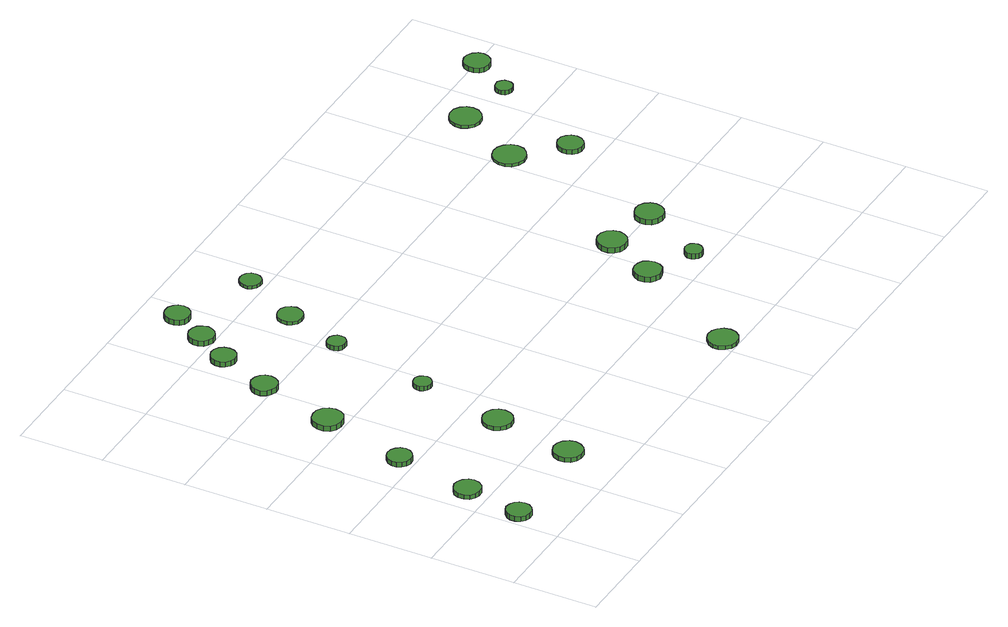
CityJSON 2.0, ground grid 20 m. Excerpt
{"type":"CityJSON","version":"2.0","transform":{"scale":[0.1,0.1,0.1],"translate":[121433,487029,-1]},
"CityObjects":{
"tree1":{"type":"SolitaryVegetationObject","attributes":{"function":"something"},"geometry":[{"type":"MultiSurface","lod":"1","boundaries":[[[0,1,2,3,4,5,6,7,8,9,10,11,12,13,14]],[[15,16,17,18,19,20,21,22,23,24,25,26,27,28,29]],[[0,29,28,1]],[[1,28,27,2]],[[2,27,26,3]],[[3,26,25,4]],[[4,25,24,5]],[[5,24,23,6]],[[6,23,22,7]],[[7,22,21,8]],[[8,21,20,9]],[[9,20,19,10]],[[10,19,18,11]],[[11,18,17,12]],[[12,17,16,13]],[[13,16,15,14]],[[14,15,29,0]]]}]},
"tree2":{"type":"SolitaryVegetationObject","attributes":{"function":"something"},"geometry":[{"type":"MultiSurface","lod":"1","boundaries":[[[30,31,32,33,34,35,36,37,38,39,40,41,42,43,44]],[[45,46,47,48,49,50,51,52,53,54,55,56,57,58,59]],[[30,59,58,31]],[[31,58,57,32]],[[32,57,56,33]],[[33,56,55,34]],[[34,55,54,35]],[[35,54,53,36]],[[36,53,52,37]],[[37,52,51,38]],[[38,51,50,39]],[[39,50,49,40]],[[40,49,48,41]],[[41,48,47,42]],[[42,47,46,43]],[[43,46,45,44]],[[44,45,59,30]]]}]},
"tree3":{"type":"SolitaryVegetationObject","attributes":{"function":"something"},"geometry":[{"type":"MultiSurface","lod":"1","boundaries":[[[60,61,62,63,64,65,66,67,68,69,70,71,72,73,74]],[[75,76,77,78,79,80,81,82,83,84,85,86,87,88,89]],[[60,89,88,61]],[[61,88,87,62]],[[62,87,86,63]],[[63,86,85,64]],[[64,85,84,65]],[[65,84,83,66]],[[66,83,82,67]],[[67,82,81,68]],[[68,81,80,69]],[[69,80,79,70]],[[70,79,78,71]],[[71,78,77,72]],[[72,77,76,73]],[[73,76,75,74]],[[74,75,89,60]]]}]},
"tree4":{"type":"SolitaryVegetationObject","attributes":{"function":"something"},"geometry":[{"type":"MultiSurface","lod":"1","boundaries":[[[90,91,92,93,94,95,96,97,98,99,100,101,102,103,104]],[[105,106,107,108,109,110,111,112,113,114,115,116,117,118,119]],[[90,119,118,91]],[[91,118,117,92]],[[92,117,116,93]],[[93,116,115,94]],[[94,115,114,95]],[[95,114,113,96]],[[96,113,112,97]],[[97,112,111,98]],[[98,111,110,99]],[[99,110,109,100]],[[100,109,108,101]],[[101,108,107,102]],[[102,107,106,103]],[[103,106,105,104]],[[104,105,119,90]]]}]},
"tree5":{"type":"SolitaryVegetationObject","attributes":{"function":"something"},"geometry":[{"type":"MultiSurface","lod":"1","boundaries":[[[120,121,122,123,124,125,126,127,128,129,130,131,132,133,134]],[[135,136,137,138,139,140,141,142,143,144,145,146,147,148,149]],[[120,149,148,121]],[[121,148,147,122]],[[122,147,146,123]],[[123,146,145,124]],[[124,145,144,125]],[[125,144,143,126]],[[126,143,142,127]],[[127,142,141,128]],[[128,141,140,129]],[[129,140,139,130]],[[130,139,138,131]],[[131,138,137,132]],[[132,137,136,133]],[[133,136,135,134]],[[134,135,149,120]]]}]},
"tree6":{"type":"SolitaryVegetationObject","attributes":{"function":"something"},"geometry":[{"type":"MultiSurface","lod":"1","boundaries":[[[150,151,152,153,154,155,156,157,158,159,160,161,162,163,164]],[[165,166,167,168,169,170,171,172,173,174,175,176,177,178,179]],[[150,179,178,151]],[[151,178,177,152]],[[152,177,176,153]],[[153,176,175,154]],[[154,175,174,155]],[[155,174,173,156]],[[156,173,172,157]],[[157,172,171,158]],[[158,171,170,159]],[[159,170,169,160]],[[160,169,168,161]],[[161,168,167,162]],[[162,167,166,163]],[[163,166,165,164]],[[164,165,179,150]]]}]},
"tree7":{"type":"SolitaryVegetationObject","attributes":{"function":"something"},"geometry":[{"type":"MultiSurface","lod":"1","boundaries":[[[180,181,182,183,184,185,186,187,188,189,190,191,192,193,194]],[[195,196,197,198,199,200,201,202,203,204,205,206,207,208,209]],[[180,209,208,181]],[[181,208,207,182]],[[182,207,206,183]],[[183,206,205,184]],[[184,205,204,185]],[[185,204,203,186]],[[186,203,202,187]],[[187,202,201,188]],[[188,201,200,189]],[[189,200,199,190]],[[190,199,198,191]],[[191,198,197,192]],[[192,197,196,193]],[[193,196,195,194]],[[194,195,209,180]]]}]},
"tree8":{"type":"SolitaryVegetationObject","attributes":{"function":"something"},"geometry":[{"type":"MultiSurface","lod":"1","boundaries":[[[210,211,212,213,214,215,216,217,218,219,220,221,222,223,224]],[[225,226,227,228,229,230,231,232,233,234,235,236,237,238,239]],[[210,239,238,211]],[[211,238,237,212]],[[212,237,236,213]],[[213,236,235,214]],[[214,235,234,215]],[[215,234,233,216]],[[216,233,232,217]],[[217,232,231,218]],[[218,231,230,219]],[[219,230,229,220]],[[220,229,228,221]],[[221,228,227,222]],[[222,227,226,223]],[[223,226,225,224]],[[224,225,239,210]]]}]},
"tree9":{"type":"SolitaryVegetationObject","attributes":{"function":"something"},"geometry":[{"type":"MultiSurface","lod":"1","boundaries":[[[240,241,242,243,244,245,246,247,248,249,250,251,252,253,254]],[[255,256,257,258,259,260,261,262,263,264,265,266,267,268,269]],[[240,269,268,241]],[[241,268,267,242]],[[242,267,266,243]],[[243,266,265,244]],[[244,265,264,245]],[[245,264,263,246]],[[246,263,262,247]],[[247,262,261,248]],[[248,261,260,249]],[[249,260,259,250]],[[250,259,258,251]],[[251,258,257,252]],[[252,257,256,253]],[[253,256,255,254]],[[254,255,269,240]]]}]},
"tree10":{"type":"SolitaryVegetationObject","attributes":{"function":"something"},"geometry":[{"type":"MultiSurface","lod":"1","boundaries":[[[270,271,272,273,274,275,276,277,278,279,280,281,282,283,284]],[[285,286,287,288,289,290,291,292,293,294,295,296,297,298,299]],[[270,299,298,271]],[[271,298,297,272]],[[272,297,296,273]],[[273,296,295,274]],[[274,295,294,275]],[[275,294,293,276]],[[276,293,292,277]],[[277,292,291,278]],[[278,291,290,279]],[[279,290,289,280]],[[280,289,288,281]],[[281,288,287,282]],[[282,287,286,283]],[[283,286,285,284]],[[284,285,299,270]]]}]},
"tree11":{"type":"SolitaryVegetationObject","attributes":{"function":"something"},"geometry":[{"type":"MultiSurface","lod":"1","boundaries":[[[300,301,302,303,304,305,306,307,308,309,310,311,312,313,314]],[[315,316,317,318,319,320,321,322,323,324,325,326,327,328,329]],[[300,329,328,301]],[[301,328,327,302]],[[302,327,326,303]],[[303,326,325,304]],[[304,325,324,305]],[[305,324,323,306]],[[306,323,322,307]],[[307,322,321,308]],[[308,321,320,309]],[[309,320,319,310]],[[310,319,318,311]],[[311,318,317,312]],[[312,317,316,313]],[[313,316,315,314]],[[314,315,329,300]]]}]},
"tree12":{"type":"SolitaryVegetationObject","attributes":{"function":"something"},"geometry":[{"type":"MultiSurface","lod":"1","boundaries":[[[330,331,332,333,334,335,336,337,338,339,340,341,342,343,344]],[[345,346,347,348,349,350,351,352,353,354,355,356,357,358,359]],[[330,359,358,331]],[[331,358,357,332]],[[332,357,356,333]],[[333,356,355,334]],[[334,355,354,335]],[[335,354,353,336]],[[336,353,352,337]],[[337,352,351,338]],[[338,351,350,339]],[[339,350,349,340]],[[340,349,348,341]],[[341,348,347,342]],[[342,347,346,343]],[[343,346,345,344]],[[344,345,359,330]]]}]},
"tree13":{"type":"SolitaryVegetationObject","attributes":{"function":"something"},"geometry":[{"type":"MultiSurface","lod":"1","boundaries":[[[360,361,362,363,364,365,366,367,368,369,370,371,372,373,374]],[[375,376,377,378,379,380,381,382,383,384,385,386,387,388,389]],[[360,389,388,361]],[[361,388,387,362]],[[362,387,386,363]],[[363,386,385,364]],[[364,385,384,365]],[[365,384,383,366]],[[366,383,382,367]],[[367,382,381,368]],[[368,381,380,369]],[[369,380,379,370]],[[370,379,378,371]],[[371,378,377,372]],[[372,377,376,373]],[[373,376,375,374]],[[374,375,389,360]]]}]},
"tree14":{"type":"SolitaryVegetationObject","attributes":{"function":"something"},"geometry":[{"type":"MultiSurface","lod":"1","boundaries":[[[390,391,392,393,394,395,396,397,398,399,400,401,402,403,404]],[[405,406,407,408,409,410,411,412,413,414,415,416,417,418,419]],[[390,419,418,391]],[[391,418,417,392]],[[392,417,416,393]],[[393,416,415,394]],[[394,415,414,395]],[[395,414,413,396]],[[396,413,412,397]],[[397,412,411,398]],[[398,411,410,399]],[[399,410,409,400]],[[400,409,408,401]],[[401,408,407,402]],[[402,407,406,403]],[[403,406,405,404]],[[404,405,419,390]]]}]},
"tree15":{"type":"SolitaryVegetationObject","attributes":{"function":"something"},"geometry":[{"type":"MultiSurface","lod":"1","boundaries":[[[420,421,422,423,424,425,426,427,428,429,430,431,432,433,434]],[[435,436,437,438,439,440,441,442,443,444,445,446,447,448,449]],[[420,449,448,421]],[[421,448,447,422]],[[422,447,446,423]],[[423,446,445,424]],[[424,445,444,425]],[[425,444,443,426]],[[426,443,442,427]],[[427,442,441,428]],[[428,441,440,429]],[[429,440,439,430]],[[430,439,438,431]],[[431,438,437,432]],[[432,437,436,433]],[[433,436,435,434]],[[434,435,449,420]]]}]},
"tree16":{"type":"SolitaryVegetationObject","attributes":{"function":"something"},"geometry":[{"type":"MultiSurface","lod":"1","boundaries":[[[450,451,452,453,454,455,456,457,458,459,460,461,462,463,464]],[[465,466,467,468,469,470,471,472,473,474,475,476,477,478,479]],[[450,479,478,451]],[[451,478,477,452]],[[452,477,476,453]],[[453,476,475,454]],[[454,475,474,455]],[[455,474,473,456]],[[456,473,472,457]],[[457,472,471,458]],[[458,471,470,459]],[[459,470,469,460]],[[460,469,468,461]],[[461,468,467,462]],[[462,467,466,463]],[[463,466,465,464]],[[464,465,479,450]]]}]},
"tree17":{"type":"SolitaryVegetationObject","attributes":{"function":"something"},"geometry":[{"type":"MultiSurface","lod":"1","boundaries":[[[480,481,482,483,484,485,486,487,488,489,490,491,492,493,494]],[[495,496,497,498,499,500,501,502,503,504,505,506,507,508,509]],[[480,509,508,481]],[[481,508,507,482]],[[482,507,506,483]],[[483,506,505,484]],[[484,505,504,485]],[[485,504,503,486]],[[486,503,502,487]],[[487,502,501,488]],[[488,501,500,489]],[[489,500,499,490]],[[490,499,498,491]],[[491,498,497,492]],[[492,497,496,493]],[[493,496,495,494]],[[494,495,509,480]]]}]},
"tree18":{"type":"SolitaryVegetationObject","attributes":{"function":"something"},"geometry":[{"type":"MultiSurface","lod":"1","boundaries":[[[510,511,512,513,514,515,516,517,518,519,520,521,522,523,524]],[[525,526,527,528,529,530,531,532,533,534,535,536,537,538,539]],[[510,539,538,511]],[[511,538,537,512]],[[512,537,536,513]],[[513,536,535,514]],[[514,535,534,515]],[[515,534,533,516]],[[516,533,532,517]],[[517,532,531,518]],[[518,531,530,519]],[[519,530,529,520]],[[520,529,528,521]],[[521,528,527,522]],[[522,527,526,523]],[[523,526,525,524]],[[524,525,539,510]]]}]},
"tree19":{"type":"SolitaryVegetationObject","attributes":{"function":"something"},"geometry":[{"type":"MultiSurface","lod":"1","boundaries":[[[540,541,542,543,544,545,546,547,548,549,550,551,552,553,554]],[[555,556,557,558,559,560,561,562,563,564,565,566,567,568,569]],[[540,569,568,541]],[[541,568,567,542]],[[542,567,566,543]],[[543,566,565,544]],[[544,565,564,545]],[[545,564,563,546]],[[546,563,562,547]],[[547,562,561,548]],[[548,561,560,549]],[[549,560,559,550]],[[550,559,558,551]],[[551,558,557,552]],[[552,557,556,553]],[[553,556,555,554]],[[554,555,569,540]]]}]},
"tree20":{"type":"SolitaryVegetationObject","attributes":{"function":"something"},"geometry":[{"type":"MultiSurface","lod":"1","boundaries":[[[570,571,572,573,574,575,576,577,578,579,580,581,582,583,584]],[[585,586,587,588,589,590,591,592,593,594,595,596,597,598,599]],[[570,599,598,571]],[[571,598,597,572]],[[572,597,596,573]],[[573,596,595,574]],[[574,595,594,575]],[[575,594,593,576]],[[576,593,592,577]],[[577,592,591,578]],[[578,591,590,579]],[[579,590,589,580]],[[580,589,588,581]],[[581,588,587,582]],[[582,587,586,583]],[[583,586,585,584]],[[584,585,599,570]]]}]},
"tree21":{"type":"SolitaryVegetationObject","attributes":{"function":"something"},"geometry":[{"type":"MultiSurface","lod":"1","boundaries":[[[600,601,602,603,604,605,606,607,608,609,610,611,612,613,614]],[[615,616,617,618,619,620,621,622,623,624,625,626,627,628,629]],[[600,629,628,601]],[[601,628,627,602]],[[602,627,626,603]],[[603,626,625,604]],[[604,625,624,605]],[[605,624,623,606]],[[606,623,622,607]],[[607,622,621,608]],[[608,621,620,609]],[[609,620,619,610]],[[610,619,618,611]],[[611,618,617,612]],[[612,617,616,613]],[[613,616,615,614]],[[614,615,629,600]]]}]},
"tree22":{"type":"SolitaryVegetationObject","attributes":{"function":"something"},"geometry":[{"type":"MultiSurface","lod":"1","boundaries":[[[630,631,632,633,634,635,636,637,638,639,640,641,642,643,644]],[[645,646,647,648,649,650,651,652,653,654,655,656,657,658,659]],[[630,659,658,631]],[[631,658,657,632]],[[632,657,656,633]],[[633,656,655,634]],[[634,655,654,635]],[[635,654,653,636]],[[636,653,652,637]],[[637,652,651,638]],[[638,651,650,639]],[[639,650,649,640]],[[640,649,648,641]],[[641,648,647,642]],[[642,647,646,643]],[[643,646,645,644]],[[644,645,659,630]]]}]},
"tree23":{"type":"SolitaryVegetationObject","attributes":{"function":"something"},"geometry":[{"type":"MultiSurface","lod":"1","boundaries":[[[660,661,662,663,664,665,666,667,668,669,670,671,672,673,674]],[[675,676,677,678,679,680,681,682,683,684,685,686,687,688,689]],[[660,689,688,661]],[[661,688,687,662]],[[662,687,686,663]],[[663,686,685,664]],[[664,685,684,665]],[[665,684,683,666]],[[666,683,682,667]],[[667,682,681,668]],[[668,681,680,669]],[[669,680,679,670]],[[670,679,678,671]],[[671,678,677,672]],[[672,677,676,673]],[[673,676,675,674]],[[674,675,689,660]]]}]},
"tree24":{"type":"SolitaryVegetationObject","attributes":{"function":"something"},"geometry":[{"type":"MultiSurface","lod":"1","boundaries":[[[690,691,692,693,694,695,696,697,698,699,700,701,702,703,704]],[[705,706,707,708,709,710,711,712,713,714,715,716,717,718,719]],[[690,719,718,691]],[[691,718,717,692]],[[692,717,716,693]],[[693,716,715,694]],[[694,715,714,695]],[[695,714,713,696]],[[696,713,712,697]],[[697,712,711,698]],[[698,711,710,699]],[[699,710,709,700]],[[700,709,708,701]],[[701,708,707,702]],[[702,707,706,703]],[[703,706,705,704]],[[704,705,719,690]]]}]}
},
"vertices":[
[67,114,18],[65,126,18],[58,135,18],[47,141,18],[35,143,18],[24,139,18],[15,131,18],[10,120,18],[10,108,18],[15,97,18],[24,89,18],[35,85,18],[47,86,18],[58,92,18],[65,102,18],[65,102,6],[58,92,6],[47,86,6],[35,85,6],[24,89,6],[15,97,6],[10,108,6],[10,120,6],[15,131,6],[24,139,6],[35,143,6],[47,141,6],[58,135,6],[65,126,6],[67,114,6],
[95,252,17],[92,264,17],[84,275,17],[73,281,17],[60,283,17],[48,278,17],[38,270,17],[33,258,17],[33,245,17],[38,233,17],[48,225,17],[60,221,17],[73,222,17],[84,228,17],[92,239,17],[92,239,6],[84,228,6],[73,222,6],[60,221,6],[48,225,6],[38,233,6],[33,245,6],[33,258,6],[38,270,6],[48,278,6],[60,283,6],[73,281,6],[84,275,6],[92,264,6],[95,252,6],
[131,437,18],[128,449,18],[121,458,18],[111,464,18],[99,466,18],[88,462,18],[79,454,18],[74,443,18],[74,431,18],[79,420,18],[88,412,18],[99,409,18],[111,410,18],[121,416,18],[128,425,18],[128,425,6],[121,416,6],[111,410,6],[99,409,6],[88,412,6],[79,420,6],[74,431,6],[74,443,6],[79,454,6],[88,462,6],[99,466,6],[111,464,6],[121,458,6],[128,449,6],[131,437,6],
[326,128,17],[323,141,17],[315,153,17],[303,160,17],[289,162,17],[275,157,17],[265,148,17],[259,135,17],[259,120,17],[265,107,17],[275,98,17],[289,94,17],[303,95,17],[315,102,17],[323,114,17],[323,114,6],[315,102,6],[303,95,6],[289,94,6],[275,98,6],[265,107,6],[259,120,6],[259,135,6],[265,148,6],[275,157,6],[289,162,6],[303,160,6],[315,153,6],[323,141,6],[326,128,6],
[187,638,23],[184,652,23],[176,664,23],[163,672,23],[148,673,23],[134,669,23],[123,659,23],[117,645,23],[117,631,23],[123,617,23],[134,608,23],[148,603,23],[163,605,23],[176,612,23],[184,624,23],[184,624,10],[176,612,10],[163,605,10],[148,603,10],[134,608,10],[123,617,10],[117,631,10],[117,645,10],[123,659,10],[134,669,10],[148,673,10],[163,672,10],[176,664,10],[184,652,10],[187,638,10],
[363,319,16],[360,333,16],[352,344,16],[340,351,16],[325,353,16],[312,349,16],[301,339,16],[295,326,16],[295,312,16],[301,298,16],[312,289,16],[325,284,16],[340,286,16],[352,293,16],[360,305,16],[360,305,6],[352,293,6],[340,286,6],[325,284,6],[312,289,6],[301,298,6],[295,312,6],[295,326,6],[301,339,6],[312,349,6],[325,353,6],[340,351,6],[352,344,6],[360,333,6],[363,319,6],
[235,820,22],[232,833,22],[225,843,22],[214,849,22],[201,851,22],[189,847,22],[180,838,22],[174,827,22],[174,814,22],[180,802,22],[189,794,22],[201,790,22],[214,791,22],[225,798,22],[232,808,22],[232,808,9],[225,798,9],[214,791,9],[201,790,9],[189,794,9],[180,802,9],[174,814,9],[174,827,9],[180,838,9],[189,847,9],[201,851,9],[214,849,9],[225,843,9],[232,833,9],[235,820,9],
[397,526,17],[395,535,17],[390,542,17],[382,547,17],[374,547,17],[365,545,17],[359,539,17],[355,531,17],[355,522,17],[359,514,17],[365,508,17],[374,505,17],[382,506,17],[390,511,17],[395,518,17],[395,518,6],[390,511,6],[382,506,6],[374,505,6],[365,508,6],[359,514,6],[355,522,6],[355,531,6],[359,539,6],[365,545,6],[374,547,6],[382,547,6],[390,542,6],[395,535,6],[397,526,6],
[292,951,18],[290,963,18],[283,973,18],[272,979,18],[260,980,18],[249,976,18],[240,968,18],[235,957,18],[235,945,18],[240,934,18],[249,926,18],[260,922,18],[272,923,18],[283,929,18],[290,939,18],[290,939,6],[283,929,6],[272,923,6],[260,922,6],[249,926,6],[240,934,6],[235,945,6],[235,957,6],[240,968,6],[249,976,6],[260,980,6],[272,979,6],[283,973,6],[290,963,6],[292,951,6],
[342,1030,19],[339,1042,19],[332,1052,19],[321,1058,19],[309,1059,19],[297,1056,19],[288,1047,19],[283,1036,19],[283,1024,19],[288,1012,19],[297,1004,19],[309,1000,19],[321,1001,19],[332,1008,19],[339,1018,19],[339,1018,6],[332,1008,6],[321,1001,6],[309,1000,6],[297,1004,6],[288,1012,6],[283,1024,6],[283,1036,6],[288,1047,6],[297,1056,6],[309,1059,6],[321,1058,6],[332,1052,6],[339,1042,6],[342,1030,6],
[447,762,17],[446,771,17],[440,778,17],[433,782,17],[424,783,17],[415,781,17],[408,775,17],[405,766,17],[405,758,17],[408,749,17],[415,743,17],[424,741,17],[433,741,17],[440,746,17],[446,753,17],[446,753,6],[440,746,6],[433,741,6],[424,741,6],[415,743,6],[408,749,6],[405,758,6],[405,766,6],[408,775,6],[415,781,6],[424,783,6],[433,782,6],[440,778,6],[446,771,6],[447,762,6],
[388,1113,19],[385,1125,19],[378,1135,19],[367,1141,19],[355,1142,19],[343,1139,19],[334,1130,19],[329,1119,19],[329,1107,19],[334,1096,19],[343,1087,19],[355,1084,19],[367,1085,19],[378,1091,19],[385,1101,19],[385,1101,6],[378,1091,6],[367,1085,6],[355,1084,6],[343,1087,6],[334,1096,6],[329,1107,6],[329,1119,6],[334,1130,6],[343,1139,6],[355,1142,6],[367,1141,6],[378,1135,6],[385,1125,6],[388,1113,6],
[503,900,14],[500,912,14],[493,922,14],[482,928,14],[470,929,14],[458,925,14],[449,917,14],[444,906,14],[444,893,14],[449,882,14],[458,874,14],[470,870,14],[482,872,14],[493,878,14],[500,888,14],[500,888,6],[493,878,6],[482,872,6],[470,870,6],[458,874,6],[449,882,6],[444,893,6],[444,906,6],[449,917,6],[458,925,6],[470,929,6],[482,928,6],[493,922,6],[500,912,6],[503,900,6],
[864,36,15],[861,50,15],[852,62,15],[840,69,15],[825,71,15],[812,66,15],[801,56,15],[795,43,15],[795,29,15],[801,16,15],[812,6,15],[825,1,15],[840,3,15],[852,10,15],[861,22,15],[861,22,6],[852,10,6],[840,3,6],[825,1,6],[812,6,6],[801,16,6],[795,29,6],[795,43,6],[801,56,6],[812,66,6],[825,71,6],[840,69,6],[852,62,6],[861,50,6],[864,36,6],
[575,1037,14],[573,1047,14],[567,1056,14],[558,1061,14],[548,1062,14],[538,1059,14],[530,1052,14],[526,1042,14],[526,1032,14],[530,1022,14],[538,1016,14],[548,1012,14],[558,1013,14],[567,1019,14],[573,1027,14],[573,1027,6],[567,1019,6],[558,1013,6],[548,1012,6],[538,1016,6],[530,1022,6],[526,1032,6],[526,1042,6],[530,1052,6],[538,1059,6],[548,1062,6],[558,1061,6],[567,1056,6],[573,1047,6],[575,1037,6],
[1000,292,27],[997,305,27],[990,316,27],[978,322,27],[965,324,27],[952,320,27],[943,311,27],[937,299,27],[937,285,27],[943,273,27],[952,265,27],[965,260,27],[978,262,27],[990,268,27],[997,279,27],[997,279,14],[990,268,14],[978,262,14],[965,260,14],[952,265,14],[943,273,14],[937,285,14],[937,299,14],[943,311,14],[952,320,14],[965,324,14],[978,322,14],[990,316,14],[997,305,14],[1000,292,14],
[1105,242,26],[1103,251,26],[1098,258,26],[1091,262,26],[1082,263,26],[1074,260,26],[1068,254,26],[1064,247,26],[1064,238,26],[1068,230,26],[1074,225,26],[1082,222,26],[1091,223,26],[1098,227,26],[1103,234,26],[1103,234,13],[1098,227,13],[1091,223,13],[1082,222,13],[1074,225,13],[1068,230,13],[1064,238,13],[1064,247,13],[1068,254,13],[1074,260,13],[1082,263,13],[1091,262,13],[1098,258,13],[1103,251,13],[1105,242,13],
[1076,418,20],[1073,432,20],[1065,444,20],[1052,451,20],[1038,452,20],[1025,448,20],[1015,438,20],[1009,426,20],[1009,411,20],[1015,398,20],[1025,389,20],[1038,385,20],[1052,386,20],[1065,393,20],[1073,405,20],[1073,405,7],[1065,393,7],[1052,386,7],[1038,385,7],[1025,389,7],[1015,398,7],[1009,411,7],[1009,426,7],[1015,438,7],[1025,448,7],[1038,452,7],[1052,451,7],[1065,444,7],[1073,432,7],[1076,418,7],
[1207,398,20],[1204,411,20],[1196,422,20],[1184,429,20],[1171,430,20],[1158,426,20],[1147,417,20],[1142,404,20],[1142,391,20],[1147,378,20],[1158,369,20],[1171,365,20],[1184,366,20],[1196,373,20],[1204,384,20],[1204,384,7],[1196,373,7],[1184,366,7],[1171,365,7],[1158,369,7],[1147,378,7],[1142,391,7],[1142,404,7],[1147,417,7],[1158,426,7],[1171,430,7],[1184,429,7],[1196,422,7],[1204,411,7],[1207,398,7],
[1273,770,13],[1270,785,13],[1260,798,13],[1247,806,13],[1231,808,13],[1216,803,13],[1204,792,13],[1198,778,13],[1198,762,13],[1204,748,13],[1216,737,13],[1231,732,13],[1247,734,13],[1260,742,13],[1270,754,13],[1270,754,6],[1260,742,6],[1247,734,6],[1231,732,6],[1216,737,6],[1204,748,6],[1198,762,6],[1198,778,6],[1204,792,6],[1216,803,6],[1231,808,6],[1247,806,6],[1260,798,6],[1270,785,6],[1273,770,6],
[1360,672,17],[1357,684,17],[1350,694,17],[1340,701,17],[1327,702,17],[1316,698,17],[1307,690,17],[1302,679,17],[1302,666,17],[1307,655,17],[1316,647,17],[1327,643,17],[1340,644,17],[1350,650,17],[1357,660,17],[1357,660,6],[1350,650,6],[1340,644,6],[1327,643,6],[1316,647,6],[1307,655,6],[1302,666,6],[1302,679,6],[1307,690,6],[1316,698,6],[1327,702,6],[1340,701,6],[1350,694,6],[1357,684,6],[1360,672,6],
[1356,922,13],[1353,937,13],[1344,949,13],[1331,957,13],[1315,958,13],[1301,953,13],[1290,943,13],[1283,929,13],[1283,914,13],[1290,900,13],[1301,890,13],[1315,885,13],[1331,887,13],[1344,895,13],[1353,907,13],[1353,907,6],[1344,895,6],[1331,887,6],[1315,885,6],[1301,890,6],[1290,900,6],[1283,914,6],[1283,929,6],[1290,943,6],[1301,953,6],[1315,958,6],[1331,957,6],[1344,949,6],[1353,937,6],[1356,922,6],
[1477,901,17],[1475,909,17],[1471,915,17],[1463,920,17],[1455,920,17],[1447,918,17],[1441,912,17],[1438,905,17],[1438,897,17],[1441,889,17],[1447,884,17],[1455,881,17],[1463,882,17],[1471,886,17],[1475,893,17],[1475,893,6],[1471,886,6],[1463,882,6],[1455,881,6],[1447,884,6],[1441,889,6],[1438,897,6],[1438,905,6],[1441,912,6],[1447,918,6],[1455,920,6],[1463,920,6],[1471,915,6],[1475,909,6],[1477,901,6],
[1543,996,18],[1540,1008,18],[1533,1018,18],[1522,1025,18],[1509,1026,18],[1497,1022,18],[1488,1014,18],[1483,1002,18],[1483,990,18],[1488,978,18],[1497,970,18],[1509,966,18],[1522,967,18],[1533,974,18],[1540,984,18],[1540,984,6],[1533,974,6],[1522,967,6],[1509,966,6],[1497,970,6],[1488,978,6],[1483,990,6],[1483,1002,6],[1488,1014,6],[1497,1022,6],[1509,1026,6],[1522,1025,6],[1533,1018,6],[1540,1008,6],[1543,996,6]
]}
